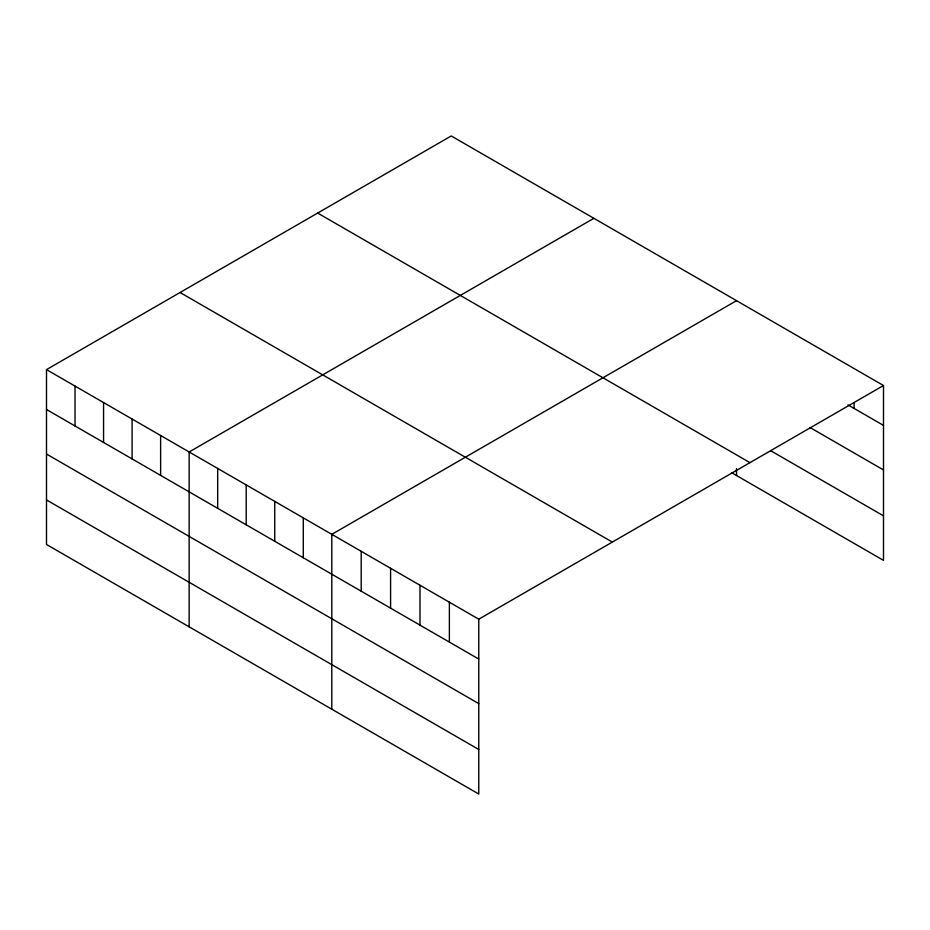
<?xml version="1.0" encoding="UTF-8"?>
<svg xmlns="http://www.w3.org/2000/svg" width="930" height="930" viewBox="0 0 930 930"><rect width="100%" height="100%" fill="white"/><g stroke="black" fill="none" stroke-linecap="round" stroke-linejoin="round"><path stroke-width="1.4" d="M46.5 369.617L478.776 619.194L478.776 794.046L46.5 544.469L46.5 369.617L451.224 135.954L883.5 385.531L883.5 560.383L731.561 472.661M593.875 218.318L189.15 451.98L189.15 626.832M736.525 300.669L331.801 534.343L331.801 709.195M478.776 619.194L883.5 385.531M847.986 404.899L883.5 425.405M810.018 427.521L883.5 469.941M770.819 450.783L883.5 515.836M317.665 213.063L749.94 462.64M180.06 292.508L612.335 542.085M46.5 409.502L478.776 659.068M46.5 454.038L478.776 703.615M46.5 499.933L478.776 749.499M854.1 402.737L854.1 408.433M736.525 468.569L736.525 475.521M449.376 602.221L449.376 642.095M419.988 585.249L419.988 625.123M390.588 568.277L390.588 608.162M361.2 551.304L361.2 591.189M303.273 517.871L303.273 557.744M274.745 501.398L274.745 541.272M246.206 484.925L246.206 524.799M217.678 468.453L217.678 508.326M160.623 435.507L160.623 475.381M132.095 419.035L132.095 458.909M103.556 402.562L103.556 442.436M75.028 386.09L75.028 425.963"/></g></svg>
